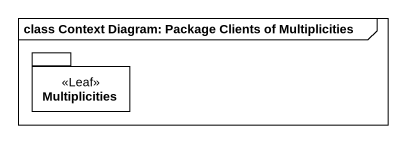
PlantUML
@startuml
mainframe class Context Diagram: Package Clients of Multiplicities
package Multiplicities <<Leaf>> {
}
@enduml
